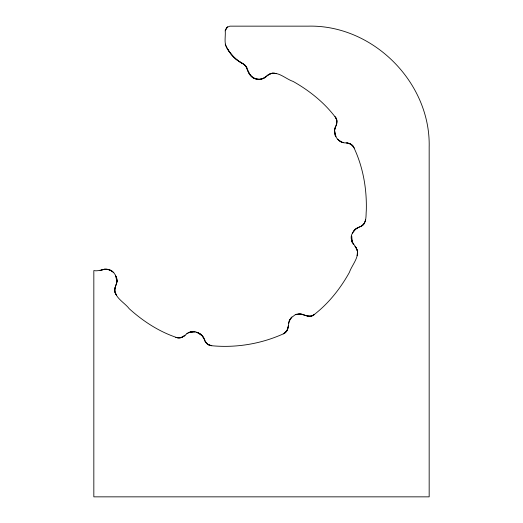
<?xml version="1.0" encoding="UTF-8"?>
<svg xmlns="http://www.w3.org/2000/svg" width="523" height="523" viewBox="0 0 523 523"><rect width="100%" height="100%" fill="white"/><g stroke="black" fill="none" stroke-linecap="round" stroke-linejoin="round"><path stroke-width="0.78" d="M357.588 253.642C358.183 245.915 347.56 241.606 352.43 233.134C354.038 229.414 357.739 227.427 361.393 226.211C366.93 223.144 365.786 215.692 366.296 210.481C366.93 188.509 362.929 166.111 353.267 146.303C351.606 144.139 348.913 142.838 346.187 142.916C338.368 143.413 332.242 134.457 335.282 127.344C336.897 124.611 337.583 121.14 336.106 118.198C324.803 102.953 309.616 90.734 293.128 81.438C285.748 79.025 278.216 70.951 269.933 73.828C267.011 75.26 265.122 78.385 261.709 78.94C253.295 81.353 247.876 73.39 246.137 66.388C242.842 62.616 237.494 61.413 234.219 57.51C231.617 55.007 229.394 52.137 227.57 49.025C223.491 43.729 225.812 36.911 225.217 30.811L226.583 27.516L229.878 26.15L308.282 26.15C372.886 24.594 430.723 82.438 429.167 147.041L429.167 496.85L93.833 496.85L93.833 270.581C99.422 271.895 104.829 267.305 110.268 270.182C113.805 271.705 116.028 275.353 116.871 278.962C117.819 282.878 114.877 286.081 114.668 289.814C115.282 298.228 124.631 302.634 129.253 308.747C143.341 321.482 159.79 332.131 177.931 337.936C181.54 338.414 184.534 336.034 186.901 333.635C193.68 328.692 203.663 333.543 205.16 341.526C206.552 343.873 209.063 345.487 211.782 345.742C236.115 348.03 260.977 343.912 283.27 333.89C291.193 330.869 285.865 319.775 293.22 316.291C299.313 310.067 306.439 318.625 312.996 315.487C328.163 304.079 340.277 288.801 349.456 272.254C352.031 264.39 362.276 254.315 354.947 246.248M288.35 325.737L287.539 329.693L285.015 332.844M114.936 287.8L114.877 291.841L116.662 295.462M336.642 124.16L336.76 120.12L335.027 116.479M116.858 278.896C117.858 284.27 112.295 289.389 115.988 294.534M334.596 133.084C333.641 127.677 339.316 122.624 335.681 117.413M361.393 226.211L364.315 223.426L365.655 219.621M288.31 326.882L286.735 331.066L283.27 333.89M357.091 255.61L357.549 251.164L355.725 247.085M116.25 284.597L116.917 281.819L116.256 276.562M335.282 127.344L334.576 130.109L335.184 135.437M365.211 221.602L365.466 220.745M288.526 323.338L289.382 320.606L290.893 318.18M289.206 321.024L291.912 317.082M225.217 30.811L227.551 26.778M352.43 233.134L355.725 228.982L358.177 227.512M364.655 222.85C362.419 227.381 356.333 226.936 353.672 231.074M185.083 335.217L181.723 337.453L177.709 337.91M266.691 76.227C260.964 81.869 250.295 79.078 248.059 71.363M314.709 314.388L311.074 316.147L307.04 316.062M184.253 336.001L180.187 337.858L175.735 337.427M268.005 74.992L272.097 73.2L276.543 73.691M186.901 333.635L189.431 332.308L192.216 331.647M313.78 315.055C308.609 318.716 303.53 313.114 298.143 314.075M100.089 270.581L104.829 269.195M295.809 314.663L301.071 314.035L303.85 314.722M101.88 269.79C106.012 268.417 110.771 269.541 113.811 272.679M195.203 331.942L189.012 332.471L193.726 331.582M274.575 73.181C267.724 72.187 264.2 81.228 257.015 79.13C248.562 78.476 249.053 68.853 244.104 64.434M104.678 269.208L107.535 269.338L110.268 270.182L112.707 271.672M346.187 142.916L350.135 143.76L353.267 146.303M211.782 345.742L207.964 344.428L205.16 341.526M347.331 142.962L351.502 144.57L354.306 148.048M343.774 142.72L341.061 141.844L338.649 140.321M210.651 345.559C204.401 344.507 204.755 336.949 200.244 333.837M341.454 142.021L337.512 139.249M198.171 332.608L202.355 335.877L203.839 338.322M196.681 332.288L202.015 335.472M243.156 63.871L244.79 64.957L247.131 68.095M227.145 48.266C230.78 54.837 236.337 60.289 242.986 63.78C234.99 59.57 228.616 52.529 225.217 44.154M353.378 244.418L352.064 241.874L351.423 239.089M115.426 275.281L116.962 281.296M334.517 130.665L335.975 136.699M351.744 236.108L352.227 242.299L351.371 237.586"/></g></svg>
